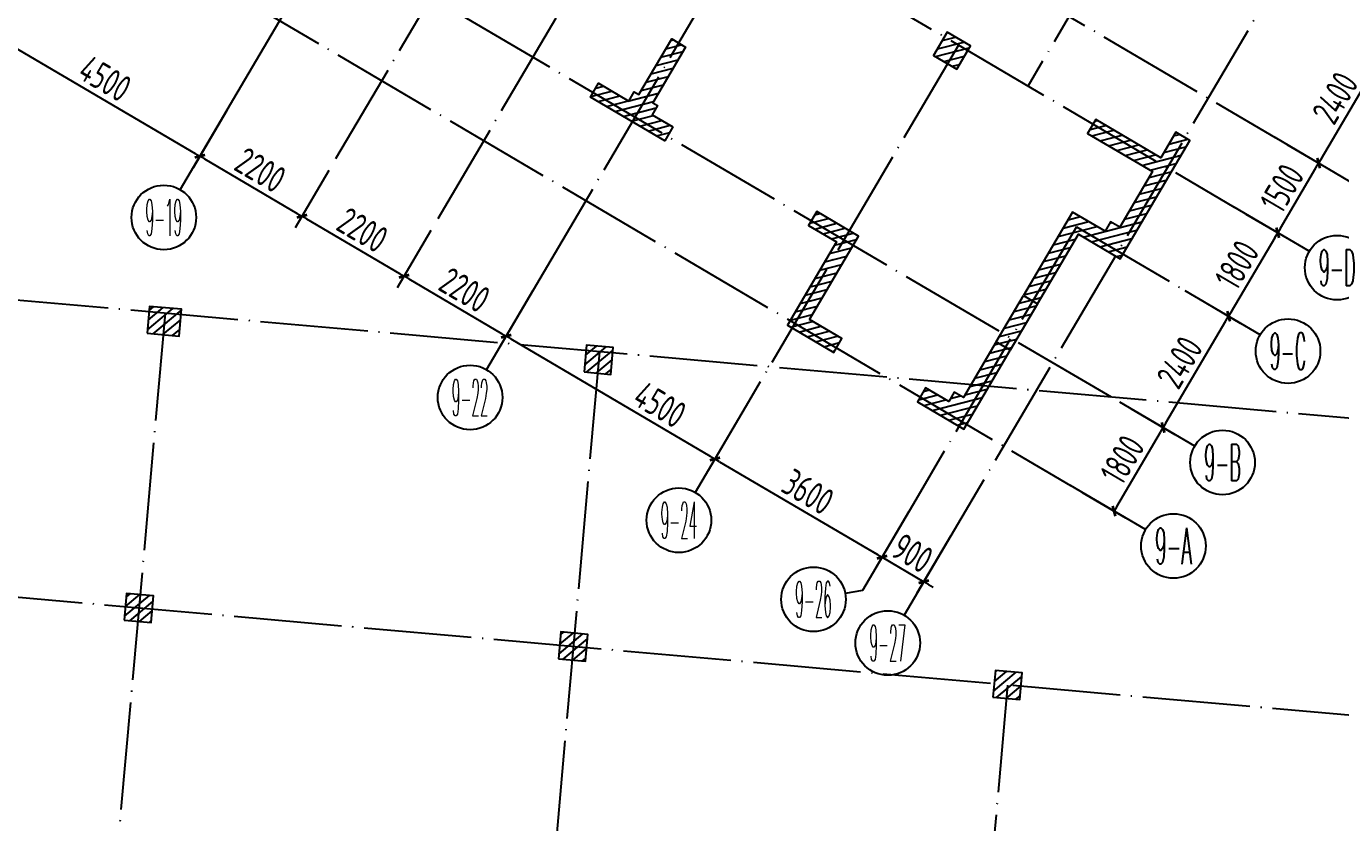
# Model space of a CAD drawing. Header units: millimetres. Extents: x 156735 to 386235, y 467499 to 703525.
# Drawn here: x 312080 to 336497, y 534486 to 549286 of the extents above; entities that cross this region are included whole.
import ezdxf
from ezdxf.enums import TextEntityAlignment as Align

# ---------------------------------------------------------------- set-up
doc = ezdxf.new("R2010")
doc.units = ezdxf.units.MM
doc.header["$LTSCALE"] = 100
doc.header["$PDMODE"] = 35
doc.header["$PDSIZE"] = 200
doc.linetypes.add('DOTE', pattern=[2.42, 2, -0.2, 0.02, -0.2])
for name, color, linetype in [('B-TEXT', 7, 'Continuous'), ('COLU', 7, 'Continuous'), ('colu-主楼', 7, 'Continuous'), ('h斜线-主楼', 7, 'Continuous'), ('h斜线-柱', 7, 'Continuous'), ('Q-AXIS', 3, 'Continuous'), ('Q-dote', 253, 'DOTE'), ('wall-主楼', 2, 'Continuous'), ('wall-开洞', 5, 'Continuous')]:
    doc.layers.add(name, color=color, linetype=linetype)
doc.styles.add('_TCH_AXIS', font='COMPLEX', dxfattribs={"bigfont": 'GBCBIG'})
doc.styles.add('COMPLEX', font='tssdeng.shx', dxfattribs={"width": 0.7, "bigfont": 'tssdchn.shx'})
doc.styles.add('TSSD_Dimension', font='Tssdeng.shx', dxfattribs={"width": 0.7, "bigfont": 'hztxt.shx'})
doc.dimstyles.new('TSSD_100_100$0', dxfattribs={"dimtxt": 300, "dimasz": 100, "dimexe": 250, "dimexo": 250, "dimgap": 100, "dimtad": 1, "dimdec": 0, "dimzin": 0, "dimdsep": 46, "dimtxsty": 'TSSD_Dimension', "dimblk": '_tsdbk', "dimblk1": '_tsdbk', "dimblk2": '_tsdbk', "dimsah": 1, "dimcen": 0, "dimclrt": 7, "dimadec": 0, "dimazin": 0, "dimtfac": 1, "dimtdec": 0, "dimtix": 1, "dimtmove": 2, "dimatfit": 3, "dimldrblk": '_tsdbk', "dimfxl": 1, "dimtolj": 1, "dimtzin": 0, "dimarcsym": 0})
pattern_1 = [(14.545372, (-467527.32, -323147.44), (-31.895617, 122.929531), [])]
pattern_2 = [(39.931646, (-467527.32, -323147.44), (-81.517904, 97.384965), [])]

# ---------------------------------------------------------------- blocks, each defined once
blk = doc.blocks.new('_AXISO')
blk.add_circle((0, 0), 0.5)
at = {"layer": 'B-TEXT', "style": 'COMPLEX', "width": 1.450893}
blk.add_attdef('A', text='', height=0.56, dxfattribs=at).set_placement((0.249375, -0.28), (0.749375, -0.28), align=Align.FIT)
blk = doc.blocks.new('_tsdbk')
blk.add_line((-1, 0), (0, 0))
at = {"const_width": 0.5}
blk.add_lwpolyline([(-0.7, -0.7), (0.7, 0.7)], dxfattribs=at)
blk = doc.blocks.new('*D350')
at = {"layer": 'Defpoints', "color": 0}
for p in [(336497, 549286), (337304, 548812), (335281, 547217)]:
    blk.add_point(p, dxfattribs=at)
at = {"layer": 'Q-AXIS', "color": 0, "lineweight": -2}
for p, q in [((336713, 549159), (337519, 548685)), ((336138, 546829), (337253, 548725)), ((335496, 547090), (336303, 546616))]:
    blk.add_line(p, q, dxfattribs=at)
at = {"layer": 'Q-AXIS', "color": 0, "lineweight": -2, "xscale": 100, "yscale": 100, "zscale": 100}
for p, rotation in [((337304, 548812), 59.5453717336169), ((336087, 546743), 239.5453717336169)]:
    blk.add_blockref('_tsdbk', p, dxfattribs=dict(at, rotation=rotation))
at = {"layer": 'Q-AXIS', "color": 7, "insert": (336394, 547955), "char_height": 500, "attachment_point": 5, "rotation": 59.5454, "style": 'TSSD_Dimension'}
blk.add_mtext('\\A1;2400', dxfattribs=at)
blk = doc.blocks.new('*D351')
at = {"layer": 'Defpoints', "color": 0}
for p in [(335281, 547217), (336087, 546743), (334521, 545924)]:
    blk.add_point(p, dxfattribs=at)
at = {"layer": 'Q-AXIS', "color": 0, "lineweight": -2}
for p, q in [((335496, 547090), (336303, 546616)), ((335378, 545536), (336037, 546657)), ((334736, 545797), (335543, 545323))]:
    blk.add_line(p, q, dxfattribs=at)
at = {"layer": 'Q-AXIS', "color": 0, "lineweight": -2, "xscale": 100, "yscale": 100, "zscale": 100}
for p, rotation in [((336087, 546743), 59.5453717336169), ((335327, 545450), 239.5453717336169)]:
    blk.add_blockref('_tsdbk', p, dxfattribs=dict(at, rotation=rotation))
at = {"layer": 'Q-AXIS', "color": 7, "insert": (335406, 546274), "char_height": 500, "attachment_point": 5, "rotation": 59.5454, "style": 'TSSD_Dimension'}
blk.add_mtext('\\A1;1500', dxfattribs=at)
blk = doc.blocks.new('*D409')
at = {"layer": 'Defpoints', "color": 0}
for p in [(334521, 545924), (335327, 545450), (333608, 544372)]:
    blk.add_point(p, dxfattribs=at)
at = {"layer": 'Q-AXIS', "color": 0, "lineweight": -2}
for p, q in [((334736, 545797), (335543, 545323)), ((334466, 543984), (335277, 545364)), ((333824, 544246), (334630, 543771))]:
    blk.add_line(p, q, dxfattribs=at)
at = {"layer": 'Q-AXIS', "color": 0, "lineweight": -2, "xscale": 100, "yscale": 100, "zscale": 100}
for p, rotation in [((335327, 545450), 59.5453717336169), ((334415, 543898), 239.5453717336169)]:
    blk.add_blockref('_tsdbk', p, dxfattribs=dict(at, rotation=rotation))
at = {"layer": 'Q-AXIS', "color": 7, "insert": (334569, 544851), "char_height": 500, "attachment_point": 5, "rotation": 59.5454, "style": 'TSSD_Dimension'}
blk.add_mtext('\\A1;1800', dxfattribs=at)
blk = doc.blocks.new('*D410')
at = {"layer": 'Defpoints', "color": 0}
for p in [(315930, 547935), (317827, 546820), (317201, 545757)]:
    blk.add_point(p, dxfattribs=at)
at = {"layer": 'Q-AXIS', "color": 0, "lineweight": -2}
for p, q in [((315803, 547720), (315178, 546656)), ((315391, 546821), (317115, 545807)), ((317700, 546605), (317074, 545541))]:
    blk.add_line(p, q, dxfattribs=at)
at = {"layer": 'Q-AXIS', "color": 0, "lineweight": -2, "xscale": 100, "yscale": 100, "zscale": 100}
for p, rotation in [((315305, 546872), 149.5453717284593), ((317201, 545757), 329.5453717284593)]:
    blk.add_blockref('_tsdbk', p, dxfattribs=dict(at, rotation=rotation))
at = {"layer": 'Q-AXIS', "color": 7, "insert": (316430, 546616), "char_height": 500, "attachment_point": 5, "rotation": 329.5454, "style": 'TSSD_Dimension'}
blk.add_mtext('\\A1;2200', dxfattribs=at)
blk = doc.blocks.new('*D423')
at = {"layer": 'Defpoints', "color": 0}
for p in [(328602, 540485), (329378, 540028), (328752, 538965)]:
    blk.add_point(p, dxfattribs=at)
at = {"layer": 'Q-AXIS', "color": 0, "lineweight": -2}
for p, q in [((328475, 540269), (327850, 539206)), ((329251, 539813), (328626, 538749)), ((327890, 539472), (327804, 539522)), ((327977, 539421), (328752, 538965)), ((328839, 538914), (328925, 538863))]:
    blk.add_line(p, q, dxfattribs=at)
at = {"layer": 'Q-AXIS', "color": 0, "lineweight": -2, "xscale": 100, "yscale": 100, "zscale": 100}
for p, rotation in [((327977, 539421), 329.5453717284593), ((328752, 538965), 149.5453717284593)]:
    blk.add_blockref('_tsdbk', p, dxfattribs=dict(at, rotation=rotation))
at = {"layer": 'Q-AXIS', "color": 7, "insert": (328542, 539495), "char_height": 500, "attachment_point": 5, "rotation": 329.5454, "style": 'TSSD_Dimension'}
blk.add_mtext('\\A1;900', dxfattribs=at)
blk = doc.blocks.new('*D424')
at = {"layer": 'Defpoints', "color": 0}
for p in [(325499, 542309), (328602, 540485), (327977, 539421)]:
    blk.add_point(p, dxfattribs=at)
at = {"layer": 'Q-AXIS', "color": 0, "lineweight": -2}
for p, q in [((325372, 542094), (324747, 541030)), ((324959, 541195), (327890, 539472)), ((328475, 540269), (327850, 539206))]:
    blk.add_line(p, q, dxfattribs=at)
at = {"layer": 'Q-AXIS', "color": 0, "lineweight": -2, "xscale": 100, "yscale": 100, "zscale": 100}
for p, rotation in [((324873, 541246), 149.5453717284593), ((327977, 539421), 329.5453717284593)]:
    blk.add_blockref('_tsdbk', p, dxfattribs=dict(at, rotation=rotation))
at = {"layer": 'Q-AXIS', "color": 7, "insert": (326602, 540635), "char_height": 500, "attachment_point": 5, "rotation": 329.5454, "style": 'TSSD_Dimension'}
blk.add_mtext('\\A1;3600', dxfattribs=at)
blk = doc.blocks.new('*D425')
at = {"layer": 'Defpoints', "color": 0}
for p in [(321619, 544590), (325499, 542309), (324873, 541246)]:
    blk.add_point(p, dxfattribs=at)
at = {"layer": 'Q-AXIS', "color": 0, "lineweight": -2}
for p, q in [((321493, 544375), (320867, 543311)), ((321080, 543476), (324787, 541296)), ((325372, 542094), (324747, 541030))]:
    blk.add_line(p, q, dxfattribs=at)
at = {"layer": 'Q-AXIS', "color": 0, "lineweight": -2, "xscale": 100, "yscale": 100, "zscale": 100}
for p, rotation in [((320994, 543527), 149.5453717284593), ((324873, 541246), 329.5453717284593)]:
    blk.add_blockref('_tsdbk', p, dxfattribs=dict(at, rotation=rotation))
at = {"layer": 'Q-AXIS', "color": 7, "insert": (323851, 542253), "char_height": 500, "attachment_point": 5, "rotation": 329.5454, "style": 'TSSD_Dimension'}
blk.add_mtext('\\A1;4500', dxfattribs=at)
blk = doc.blocks.new('*D426')
at = {"layer": 'Defpoints', "color": 0}
for p in [(332392, 542303), (333198, 541829), (331479, 540752)]:
    blk.add_point(p, dxfattribs=at)
at = {"layer": 'Q-AXIS', "color": 0, "lineweight": -2}
for p, q in [((332607, 542177), (333414, 541702)), ((332337, 540364), (333148, 541743)), ((331695, 540625), (332502, 540151))]:
    blk.add_line(p, q, dxfattribs=at)
at = {"layer": 'Q-AXIS', "color": 0, "lineweight": -2, "xscale": 100, "yscale": 100, "zscale": 100}
for p, rotation in [((333198, 541829), 59.5453717336169), ((332286, 540278), 239.5453717336169)]:
    blk.add_blockref('_tsdbk', p, dxfattribs=dict(at, rotation=rotation))
at = {"layer": 'Q-AXIS', "color": 7, "insert": (332441, 541231), "char_height": 500, "attachment_point": 5, "rotation": 59.5454, "style": 'TSSD_Dimension'}
blk.add_mtext('\\A1;1800', dxfattribs=at)
blk = doc.blocks.new('*D427')
at = {"layer": 'Defpoints', "color": 0}
for p in [(333608, 544372), (334415, 543898), (332392, 542303)]:
    blk.add_point(p, dxfattribs=at)
at = {"layer": 'Q-AXIS', "color": 0, "lineweight": -2}
for p, q in [((333824, 544246), (334630, 543771)), ((333249, 541915), (334364, 543812)), ((332607, 542177), (333414, 541702))]:
    blk.add_line(p, q, dxfattribs=at)
at = {"layer": 'Q-AXIS', "color": 0, "lineweight": -2, "xscale": 100, "yscale": 100, "zscale": 100}
for p, rotation in [((334415, 543898), 59.5453717336169), ((333198, 541829), 239.5453717336169)]:
    blk.add_blockref('_tsdbk', p, dxfattribs=dict(at, rotation=rotation))
at = {"layer": 'Q-AXIS', "color": 7, "insert": (333505, 543041), "char_height": 500, "attachment_point": 5, "rotation": 59.5454, "style": 'TSSD_Dimension'}
blk.add_mtext('\\A1;2400', dxfattribs=at)
blk = doc.blocks.new('*D429')
at = {"layer": 'Defpoints', "color": 0}
for p in [(312051, 550216), (315930, 547935), (315305, 546872)]:
    blk.add_point(p, dxfattribs=at)
at = {"layer": 'Q-AXIS', "color": 0, "lineweight": -2}
for p, q in [((311924, 550001), (311299, 548937)), ((311512, 549102), (315218, 546922)), ((315803, 547720), (315178, 546656))]:
    blk.add_line(p, q, dxfattribs=at)
at = {"layer": 'Q-AXIS', "color": 0, "lineweight": -2, "xscale": 100, "yscale": 100, "zscale": 100}
for p, rotation in [((311426, 549153), 149.5453717284593), ((315305, 546872), 329.5453717284593)]:
    blk.add_blockref('_tsdbk', p, dxfattribs=dict(at, rotation=rotation))
at = {"layer": 'Q-AXIS', "color": 7, "insert": (313543, 548314), "char_height": 500, "attachment_point": 5, "rotation": 329.5454, "style": 'TSSD_Dimension'}
blk.add_mtext('\\A1;4500', dxfattribs=at)
blk = doc.blocks.new('*D688')
at = {"layer": 'Defpoints', "color": 0}
for p in [(317827, 546820), (319723, 545705), (319098, 544642)]:
    blk.add_point(p, dxfattribs=at)
at = {"layer": 'Q-AXIS', "color": 0, "lineweight": -2}
for p, q in [((317700, 546605), (317074, 545541)), ((317287, 545706), (319011, 544692)), ((319596, 545490), (318971, 544426))]:
    blk.add_line(p, q, dxfattribs=at)
at = {"layer": 'Q-AXIS', "color": 0, "lineweight": -2, "xscale": 100, "yscale": 100, "zscale": 100}
for p, rotation in [((317201, 545757), 149.545371728458), ((319098, 544642), 329.545371728458)]:
    blk.add_blockref('_tsdbk', p, dxfattribs=dict(at, rotation=rotation))
at = {"layer": 'Q-AXIS', "color": 7, "insert": (318327, 545501), "char_height": 500, "attachment_point": 5, "rotation": 329.5454, "style": 'TSSD_Dimension'}
blk.add_mtext('\\A1;2200', dxfattribs=at)
blk = doc.blocks.new('*D689')
at = {"layer": 'Defpoints', "color": 0}
for p in [(319723, 545705), (321619, 544590), (320994, 543527)]:
    blk.add_point(p, dxfattribs=at)
at = {"layer": 'Q-AXIS', "color": 0, "lineweight": -2}
for p, q in [((319596, 545490), (318971, 544426)), ((319184, 544591), (320908, 543577)), ((321493, 544375), (320867, 543311))]:
    blk.add_line(p, q, dxfattribs=at)
at = {"layer": 'Q-AXIS', "color": 0, "lineweight": -2, "xscale": 100, "yscale": 100, "zscale": 100}
for p, rotation in [((319098, 544642), 149.545371728458), ((320994, 543527), 329.545371728458)]:
    blk.add_blockref('_tsdbk', p, dxfattribs=dict(at, rotation=rotation))
at = {"layer": 'Q-AXIS', "color": 7, "insert": (320223, 544386), "char_height": 500, "attachment_point": 5, "rotation": 329.5454, "style": 'TSSD_Dimension'}
blk.add_mtext('\\A1;2200', dxfattribs=at)

msp = doc.modelspace()

# ---------------------------------------------------------------- hatches: boundary and pattern name
at = {"layer": 'h斜线-主楼'}
h = msp.add_hatch(dxfattribs=at)
h.set_pattern_fill('ANSI31', color=256, scale=40, angle=-30.45463, style=0)
h.set_pattern_definition(pattern_1)
h.paths.add_polyline_path([(329365.4, 548491.1), (329618.8, 548922.1), (329187.8, 549175.6), (328934.4, 548744.5)])
h = msp.add_hatch(dxfattribs=at)
h.set_pattern_fill('ANSI31', color=256, scale=40, angle=-30.45463, style=0)
h.set_pattern_definition(pattern_1)
h.paths.add_polyline_path([(324092.6, 547415.2), (323940.5, 547156.6), (322560.9, 547967.8), (322712.9, 548226.4), (323273.7, 547896.7), (323375, 548069.1), (323461.2, 548018.5), (324069.5, 549052.9), (324328.1, 548900.8), (323719.8, 547866.4), (323806.1, 547815.7), (323704.7, 547643.3)])
h = msp.add_hatch(dxfattribs=at)
h.set_pattern_fill('ANSI31', color=256, scale=40, angle=-30.45463, style=0)
h.set_pattern_definition(pattern_1)
h.paths.add_polyline_path([(330605.1, 544282.1), (330863.7, 544130), (331623.9, 545423.1), (332399.8, 544966.9), (333692.3, 547165.1), (333433.6, 547317.1), (333154.9, 546843), (331948, 547552.6), (331796, 547294), (333002.8, 546584.4), (332394.6, 545550), (332222.2, 545651.3), (332120.8, 545478.9), (331517.4, 545833.7)])
h = msp.add_hatch(dxfattribs=at)
h.set_pattern_fill('ANSI31', color=256, scale=40, angle=-30.45463, style=0)
h.set_pattern_definition(pattern_1)
h.paths.add_polyline_path([(326628.4, 543836.1), (327540.7, 545387.8), (326764.9, 545844), (326612.8, 545585.4), (327130.1, 545281.3), (326217.7, 543729.6), (327079.7, 543222.7), (327231.8, 543481.4)])
h = msp.add_hatch(dxfattribs=at)
h.set_pattern_fill('ANSI31', color=256, scale=40, angle=-30.45463, style=0)
h.set_pattern_definition(pattern_1)
h.paths.add_polyline_path([(330605.1, 544282.1), (330863.7, 544130), (330356.8, 543268), (330098.2, 543420)])
h = msp.add_hatch(dxfattribs=at)
h.set_pattern_fill('ANSI31', color=256, scale=40, angle=-30.45463, style=0)
h.set_pattern_definition(pattern_1)
h.paths.add_polyline_path([(330356.8, 543268), (330098.2, 543420), (329490, 542385.6), (329317.6, 542487), (329216.2, 542314.6), (328785.2, 542568), (328633.1, 542309.4), (329495.2, 541802.5)])
at = {"layer": 'h斜线-柱'}
h = msp.add_hatch(dxfattribs=at)
h.set_pattern_fill('ANSI31', color=256, scale=40, angle=-5.06835, style=0)
h.set_pattern_definition(pattern_2)
h.paths.add_polyline_path([(314323.6, 543582), (314921.2, 543529), (314965.4, 544027), (314367.7, 544080)])
h = msp.add_hatch(dxfattribs=at)
h.set_pattern_fill('ANSI31', color=256, scale=40, angle=-5.06835, style=0)
h.set_pattern_definition(pattern_2)
h.paths.add_polyline_path([(322441.7, 542862), (322939.7, 542817.8), (322983.9, 543315.8), (322485.9, 543360)])
h = msp.add_hatch(dxfattribs=at)
h.set_pattern_fill('ANSI31', color=256, scale=40, angle=-5.06835, style=0)
h.set_pattern_definition(pattern_2)
h.paths.add_polyline_path([(313900.7, 538248.5), (314398.8, 538204.3), (314442.9, 538702.4), (313944.9, 538746.5)])
h = msp.add_hatch(dxfattribs=at)
h.set_pattern_fill('ANSI31', color=256, scale=40, angle=-5.06835, style=0)
h.set_pattern_definition(pattern_2)
h.paths.add_polyline_path([(321969.1, 537532.9), (322467.1, 537488.7), (322511.3, 537986.8), (322013.2, 538030.9)])
h = msp.add_hatch(dxfattribs=at)
h.set_pattern_fill('ANSI31', color=256, scale=40, angle=-5.06835, style=0)
h.set_pattern_definition(pattern_2)
h.paths.add_polyline_path([(330037.4, 536817.3), (330535.4, 536773.1), (330579.6, 537271.2), (330081.6, 537315.4)])

# ---------------------------------------------------------------- linework, layer by layer
at = {"layer": 'COLU'}
for points in [[(314323.6, 543582), (314921.2, 543529), (314965.4, 544027), (314367.7, 544080)], [(322441.7, 542862), (322939.7, 542817.8), (322983.9, 543315.8), (322485.9, 543360)], [(313900.7, 538248.5), (314398.8, 538204.3), (314442.9, 538702.4), (313944.9, 538746.5)], [(321969.1, 537532.9), (322467.1, 537488.7), (322511.3, 537986.8), (322013.2, 538030.9)], [(330037.4, 536817.3), (330535.4, 536773.1), (330579.6, 537271.2), (330081.6, 537315.4)]]:
    msp.add_lwpolyline(points, close=True, dxfattribs=at)
at = {"layer": 'colu-主楼'}
msp.add_lwpolyline([(329365.4, 548491.1), (329618.8, 548922.1), (329187.8, 549175.6), (328934.4, 548744.5)], close=True, dxfattribs=at)
at = {"layer": 'Q-AXIS'}
for p, q in [((315930, 547935.4), (314939.4, 546250.6)), ((336674.1, 546397.9), (335280.9, 547217)), ((335913.8, 545104.8), (334520.6, 545924)), ((321619.4, 544590.1), (320628.8, 542905.3)), ((335001.4, 543553.2), (333608.2, 544372.3)), ((325498.6, 542309.3), (324508, 540624.5)), ((333785, 541484.3), (332391.8, 542303.5)), ((332872.7, 539932.6), (331479.5, 540751.8)), ((328601.9, 540484.6), (327611.3, 538799.8)), ((329377.7, 540028.4), (328387.1, 538343.6)), ((327611.3, 538799.8), (327294.3, 538743.1))]:
    msp.add_line(p, q, dxfattribs=at)
at = {"layer": 'Q-dote', "ltscale": 10}
for p, q in [((290377.5, 573619.3), (335280.9, 547217)), ((289617.2, 572326.2), (334520.6, 545924)), ((286576.1, 567154), (331479.5, 540751.8)), ((337091.5, 559066.4), (330688.8, 548177)), ((339677.6, 557545.8), (329377.7, 540028.4)), ((323700.4, 556810.2), (317826.5, 546820.3)), ((320587.5, 555856.4), (315930, 547935.4)), ((325596.9, 555695.2), (319723, 545705.2)), ((313819.3, 553223.7), (332391.8, 542303.5)), ((326276.9, 552511.2), (321619.4, 544590.1)), ((329395.7, 548937.3), (325498.6, 542309.3)), ((369044.2, 539130.3), (289446.5, 546189.9)), ((331586.7, 545561), (328601.9, 540484.6)), ((331586.7, 545561), (333608.2, 544372.3)), ((314657.7, 543953.9), (309221.8, 482663.1)), ((322726.1, 543238.3), (317290.1, 481947.5)), ((368558.3, 533651.8), (297985.4, 539911)), ((330308.5, 537044.2), (328325.2, 514682))]:
    msp.add_line(p, q, dxfattribs=at)
at = {"layer": 'wall-主楼'}
for points in [[(324092.6, 547415.2), (323940.5, 547156.6), (322560.9, 547967.8), (322712.9, 548226.4), (323273.7, 547896.7), (323375, 548069.1), (323461.2, 548018.5), (324069.5, 549052.9), (324328.1, 548900.8), (323719.8, 547866.4), (323806.1, 547815.7), (323704.7, 547643.3)], [(330605.1, 544282.1), (330863.7, 544130), (331623.9, 545423.1), (332399.8, 544966.9), (333692.3, 547165.1), (333433.6, 547317.1), (333154.9, 546843), (331948, 547552.6), (331796, 547294), (333002.8, 546584.4), (332394.6, 545550), (332222.2, 545651.3), (332120.8, 545478.9), (331517.4, 545833.7)], [(326628.4, 543836.1), (327540.7, 545387.8), (326764.9, 545844), (326612.8, 545585.4), (327130.1, 545281.3), (326217.7, 543729.6), (327079.7, 543222.7), (327231.8, 543481.4)]]:
    msp.add_lwpolyline(points, close=True, dxfattribs=at)
msp.add_lwpolyline([(330356.8, 543268), (330098.2, 543420), (329490, 542385.6), (329317.6, 542487), (329216.2, 542314.6), (328785.2, 542568), (328633.1, 542309.4), (329495.2, 541802.5), (330356.8, 543268)], dxfattribs=at)
at = {"layer": 'wall-开洞'}
msp.add_lwpolyline([(330605.1, 544282.1), (330863.7, 544130), (330356.8, 543268), (330098.2, 543420)], close=True, dxfattribs=at)

# ---------------------------------------------------------------- block references
at = {"layer": 'Q-AXIS'}
ref = msp.add_blockref('_AXISO', (314635.3, 545733.3), dxfattribs=dict(at, xscale=1199.999999999998, yscale=1200, zscale=1200, rotation=359.9996457873791))
ref.add_attrib('A', '9-19', dxfattribs={"color": 7, "height": 678.82, "rotation": 359.99965, "style": '_TCH_AXIS', "width": 0.28}).set_placement((314295.9, 545393.9), (314974.7, 545393.9), align=Align.FIT)
ref = msp.add_blockref('_AXISO', (336431, 544800.7), dxfattribs=dict(at, xscale=1199.999999999998, yscale=1200, zscale=1200, rotation=359.9996457873791))
ref.add_attrib('A', '9-D', dxfattribs={"color": 7, "height": 678.82, "rotation": 359.99965, "style": '_TCH_AXIS', "width": 0.333333}).set_placement((336091.6, 544461.3), (336770.4, 544461.3), align=Align.FIT)
ref = msp.add_blockref('_AXISO', (335518.7, 543249.1), dxfattribs=dict(at, xscale=1199.999999999998, yscale=1200, zscale=1200, rotation=359.9996457873791))
ref.add_attrib('A', '9-C', dxfattribs={"color": 7, "height": 678.82, "rotation": 359.99965, "style": '_TCH_AXIS', "width": 0.344262}).set_placement((335179.3, 542909.6), (335858.1, 542909.6), align=Align.FIT)
ref = msp.add_blockref('_AXISO', (320324.7, 542388.1), dxfattribs=dict(at, xscale=1199.999999999998, yscale=1200, zscale=1200, rotation=359.9996457873791))
ref.add_attrib('A', '9-22', dxfattribs={"color": 7, "height": 678.82, "rotation": 359.99965, "style": '_TCH_AXIS', "width": 0.2625}).set_placement((319985.3, 542048.7), (320664.1, 542048.7), align=Align.FIT)
ref = msp.add_blockref('_AXISO', (334302.2, 541180.2), dxfattribs=dict(at, xscale=1199.999999999998, yscale=1200, zscale=1200, rotation=359.9996457873791))
ref.add_attrib('A', '9-B', dxfattribs={"color": 7, "height": 678.82, "rotation": 359.99965, "style": '_TCH_AXIS', "width": 0.333333}).set_placement((333962.8, 540840.8), (334641.6, 540840.8), align=Align.FIT)
ref = msp.add_blockref('_AXISO', (324203.8, 540107.2), dxfattribs=dict(at, xscale=1199.999999999998, yscale=1200, zscale=1200, rotation=359.9996457873791))
ref.add_attrib('A', '9-24', dxfattribs={"color": 7, "height": 678.82, "rotation": 359.99965, "style": '_TCH_AXIS', "width": 0.256098}).set_placement((323864.4, 539767.8), (324543.3, 539767.8), align=Align.FIT)
ref = msp.add_blockref('_AXISO', (333389.9, 539628.5), dxfattribs=dict(at, xscale=1199.999999999998, yscale=1200, zscale=1200, rotation=359.9996457873791))
ref.add_attrib('A', '9-A', dxfattribs={"color": 7, "height": 678.82, "rotation": 359.99965, "style": '_TCH_AXIS', "width": 0.328125}).set_placement((333050.5, 539289.1), (333729.3, 539289.1), align=Align.FIT)
ref = msp.add_blockref('_AXISO', (326703.7, 538637.3), dxfattribs=dict(at, xscale=1199.999999999998, yscale=1200, zscale=1200, rotation=359.9996457873791))
ref.add_attrib('A', '9-26', dxfattribs={"color": 7, "height": 678.82, "rotation": 359.99965, "style": '_TCH_AXIS', "width": 0.2625}).set_placement((326364.3, 538297.9), (327043.1, 538297.9), align=Align.FIT)
ref = msp.add_blockref('_AXISO', (328083, 537826.4), dxfattribs=dict(at, xscale=1199.999999999998, yscale=1200, zscale=1200, rotation=359.9996457873791))
ref.add_attrib('A', '9-27', dxfattribs={"color": 7, "height": 678.82, "rotation": 359.99965, "style": '_TCH_AXIS', "width": 0.2625}).set_placement((327743.6, 537487), (328422.4, 537487), align=Align.FIT)

# ---------------------------------------------------------------- dimensions: what is measured, and where the dimension line sits
for base, p1, p2, angle, picture, middle in [((315304.7, 546871.8), (312050.9, 550216.2), (315930, 547935.4), 329.54537, '*D429', (313542.5, 548313.9)), ((337303.9, 548811.6), (335280.9, 547217), (336497.3, 549285.9), 59.54537, '*D350', (336394, 547954.6)), ((317201.2, 545756.7), (315930, 547935.4), (317826.5, 546820.3), 329.54537, '*D410', (316430.3, 546616)), ((336087.5, 546742.8), (334520.6, 545924), (335280.9, 547217), 59.54537, '*D351', (335405.6, 546273.6)), ((319097.6, 544641.6), (317826.5, 546820.3), (319723, 545705.2), 329.54537, '*D688', (318326.8, 545500.9)), ((335327.2, 545449.7), (333608.2, 544372.3), (334520.6, 545924), 59.54537, '*D409', (334569.3, 544851.3)), ((320994.1, 543526.6), (319723, 545705.2), (321619.4, 544590.1), 329.54537, '*D689', (320223.3, 544385.8)), ((334414.9, 543898.1), (332391.8, 542303.5), (333608.2, 544372.3), 59.54537, '*D427', (333504.9, 543041)), ((327976.5, 539421), (325498.6, 542309.3), (328601.9, 540484.6), 329.54537, '*D424', (326602.3, 540635.1)), ((333198.4, 541829.2), (331479.5, 540751.8), (332391.8, 542303.5), 59.54537, '*D426', (332440.5, 541230.8)), ((328752.4, 538964.8), (328601.9, 540484.6), (329377.7, 540028.4), 329.54537, '*D423', (328541.9, 539494.6))]:
    dim = msp.add_linear_dim(base=base, p1=p1, p2=p2, angle=angle, dimstyle='TSSD_100_100$0', override={"dimtxt": 500}, dxfattribs=at)
    dim.commit()
    dim.dimension.update_dxf_attribs({"geometry": picture, "text_midpoint": middle})
dim = msp.add_linear_dim(base=(324873.2, 541245.7), p1=(321619.4, 544590.1), p2=(325498.6, 542309.3), angle=329.54537, dimstyle='TSSD_100_100$0', override={"dimtxt": 500}, dxfattribs=at)
dim.commit()
dim.dimension.update_dxf_attribs({"geometry": '*D425', "text_midpoint": (323851.3, 542252.6), "dimtype": 160})

doc.saveas('drawing.dxf')
